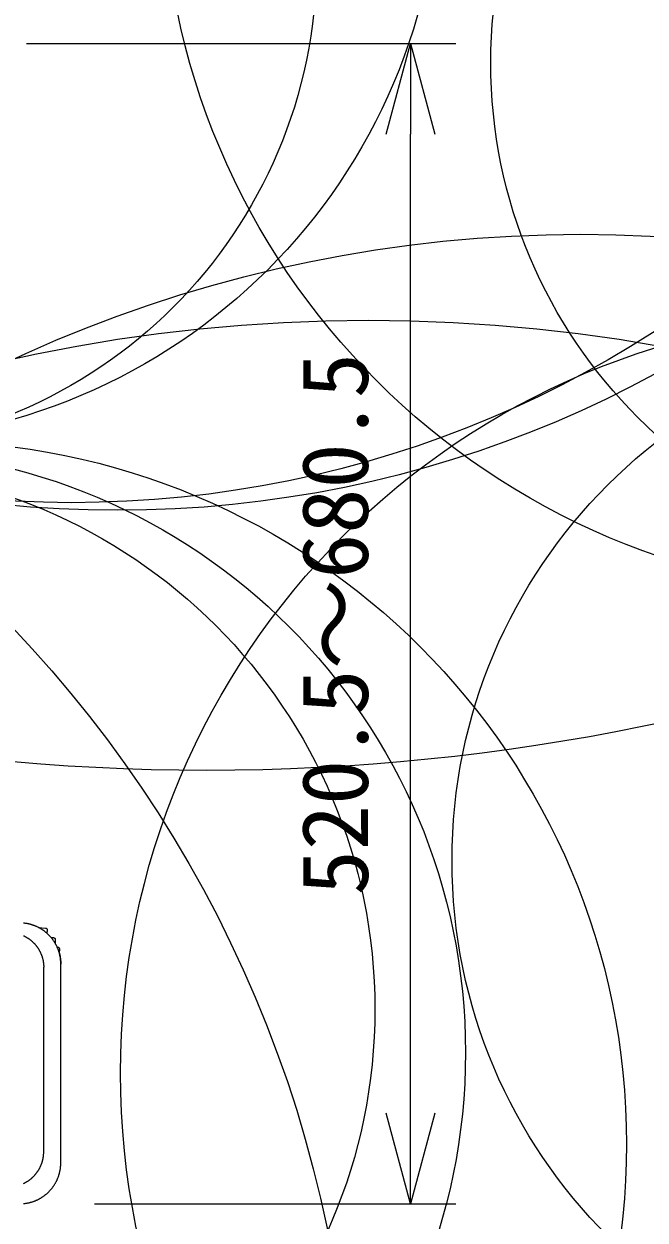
# Model space of a CAD drawing. Units: millimetres, scale not verified. Extents: x -72 to 62, y -56 to 145.
# Drawn here: x -12.88 to 4.26, y 12.91 to 45.92 of the extents above; entities that cross this region are included whole.
import ezdxf
from ezdxf.enums import TextEntityAlignment as Align

# ---------------------------------------------------------------- set-up
doc = ezdxf.new("R2010")
doc.units = ezdxf.units.MM
doc.header["$LTSCALE"] = 0.125
doc.layers.add('0-0_0', color=7, linetype='Continuous')
doc.layers.add('0-4_SUNPO', color=3, linetype='Continuous', lineweight=18)
doc.layers.add('0-5_GAIKEI', color=1, linetype='Continuous', lineweight=18)
doc.styles.add('ＭＳ ゴシック', font='')
doc.styles.get('ＭＳ ゴシック').set_extended_font_data('MS Gothic')

# ---------------------------------------------------------------- blocks, each defined once
blk = doc.blocks.new('_Open30')
at = {"layer": '0-0_0'}
blk.add_line((0, 0), (-1, 0), dxfattribs=at)
blk.add_lwpolyline([(-1, 0.26795), (0, 0), (-1, -0.26795)], dxfattribs=at)
blk = doc.blocks.new('D1')
at = {"layer": '0-4_SUNPO'}
for p, q in [((51.9869, 106.883), (63.8376, 106.883)), ((62.5876, 77.3595), (62.5876, 104.383)), ((53.867, 74.8595), (63.8376, 74.8595))]:
    blk.add_line(p, q, dxfattribs=at)
at = {"layer": '0-4_SUNPO', "xscale": 2.5, "yscale": 2.5}
for p, rotation in [((62.5876, 106.883), 90), ((62.5876, 74.8595), 270)]:
    blk.add_blockref('_Open30', p, dxfattribs=dict(at, rotation=rotation))
at = {"layer": '0-4_SUNPO', "color": 7, "style": 'ＭＳ ゴシック'}
blk.add_text('520.5～680.5', height=1.833, rotation=90, dxfattribs=at).set_placement((61.9626, 83.3712), align=Align.BOTTOM_LEFT)

msp = doc.modelspace()

# ---------------------------------------------------------------- linework, layer by layer
at = {"layer": '0-5_GAIKEI'}
for p, q in [((-12.4605, 20.9766), (-12.4726, 20.983)), ((-12.4485, 20.9702), (-12.4605, 20.9766)), ((-12.3555, 20.9134), (-12.3668, 20.921)), ((-12.3443, 20.9057), (-12.3555, 20.9134)), ((-12.3332, 20.8978), (-12.3443, 20.9057)), ((-12.2431, 20.8267), (-12.2687, 20.8481)), ((-11.8973, 20.2702), (-11.901, 20.2837)), ((-12.3304, 14.7908), (-12.3304, 19.8841))]:
    msp.add_line(p, q, dxfattribs=at)
at = {"layer": '0-5_GAIKEI', "color": 7}
msp.add_line((-11.8582, 14.4923), (-11.8582, 19.9732), dxfattribs=at)
for points in [[(-12.4726, 20.983), (-12.4848, 20.9891), (-12.4971, 20.9952), (-12.5095, 21.0011), (-12.5219, 21.0068), (-12.5345, 21.0124), (-12.5471, 21.0179), (-12.5598, 21.0232), (-12.5725, 21.0283), (-12.5854, 21.0333), (-12.5983, 21.0382), (-12.6113, 21.0429), (-12.6244, 21.0474), (-12.6375, 21.0518), (-12.6507, 21.056), (-12.664, 21.0601), (-12.6773, 21.064), (-12.6908, 21.0677), (-12.7042, 21.0713), (-12.7178, 21.0747), (-12.7314, 21.0779), (-12.7451, 21.081), (-12.7588, 21.0839), (-12.7726, 21.0867), (-12.7865, 21.0893), (-12.8004, 21.0917), (-12.8144, 21.0939), (-12.8284, 21.096), (-12.8425, 21.0979), (-12.8566, 21.0996), (-12.8708, 21.1011), (-12.8851, 21.1025)], [(-12.4761, 20.9842), (-12.2821, 20.9675), (-12.2794, 20.9672), (-12.2743, 20.9663), (-12.2694, 20.9649), (-12.2647, 20.9631), (-12.2603, 20.9608), (-12.2561, 20.9581), (-12.2523, 20.955), (-12.2488, 20.9516), (-12.2457, 20.9478), (-12.2429, 20.9438), (-12.2405, 20.9395), (-12.2386, 20.9349), (-12.2371, 20.9302), (-12.2361, 20.9253), (-12.2356, 20.9202), (-12.2356, 20.915), (-12.2357, 20.9128), (-12.2431, 20.8267)], [(-12.1272, 20.7085), (-12.1332, 20.7156), (-12.1421, 20.7259), (-12.1512, 20.736), (-12.1603, 20.746), (-12.1696, 20.7559), (-12.179, 20.7657), (-12.1885, 20.7753), (-12.1981, 20.7849), (-12.2079, 20.7943), (-12.2177, 20.8037), (-12.2277, 20.8129), (-12.2378, 20.822), (-12.2431, 20.8267)], [(-12.1272, 20.7085), (-12.056, 20.7027), (-12.0557, 20.7026), (-12.0544, 20.7025), (-12.0519, 20.7021), (-12.0495, 20.7017), (-12.047, 20.7011), (-12.0446, 20.7004), (-12.0423, 20.6995), (-12.04, 20.6986), (-12.0378, 20.6976), (-12.0356, 20.6964), (-12.0335, 20.6951), (-12.0314, 20.6938), (-12.0294, 20.6923), (-12.0275, 20.6907), (-12.0257, 20.689), (-12.0239, 20.6872), (-12.0206, 20.6834), (-12.0191, 20.6813), (-12.0177, 20.6793), (-12.0164, 20.6771), (-12.0153, 20.675), (-12.0142, 20.6727), (-12.0133, 20.6704), (-12.0125, 20.6681), (-12.0118, 20.6657), (-12.0112, 20.6633), (-12.0108, 20.6609), (-12.0105, 20.6584), (-12.0103, 20.6559), (-12.0102, 20.6534), (-12.0102, 20.6509), (-12.0103, 20.6496), (-12.0104, 20.649), (-12.0104, 20.6487), (-12.0104, 20.6485), (-12.0104, 20.6485), (-12.0186, 20.5563)], [(-11.9565, 20.4368), (-11.9578, 20.4399), (-11.9636, 20.4524), (-11.9694, 20.4648), (-11.9754, 20.4772), (-11.9816, 20.4894), (-11.9879, 20.5016), (-11.9943, 20.5137), (-12.0009, 20.5257), (-12.0076, 20.5376), (-12.0145, 20.5494), (-12.0186, 20.5563)], [(-11.8984, 20.2745), (-11.889, 20.3848), (-11.8889, 20.3869), (-11.8888, 20.3913), (-11.8893, 20.3955), (-11.8901, 20.3997), (-11.8914, 20.4037), (-11.893, 20.4076), (-11.895, 20.4112), (-11.8974, 20.4146), (-11.9, 20.4178), (-11.903, 20.4207), (-11.9063, 20.4234), (-11.9098, 20.4257), (-11.9135, 20.4276), (-11.9175, 20.4292), (-11.9216, 20.4304), (-11.926, 20.4312), (-11.9276, 20.4314), (-11.9284, 20.4315), (-11.9298, 20.4318), (-11.9317, 20.4321), (-11.934, 20.4326), (-11.9366, 20.433), (-11.9393, 20.4336), (-11.9452, 20.4347), (-11.948, 20.4352), (-11.9506, 20.4357), (-11.953, 20.4362), (-11.9551, 20.4366), (-11.9565, 20.4368)], [(-11.8984, 20.2754), (-11.8984, 20.2751), (-11.8934, 20.2558)], [(-11.8934, 20.2558), (-11.8888, 20.2365), (-11.8845, 20.2172), (-11.8805, 20.198), (-11.8769, 20.1788), (-11.8736, 20.1596), (-11.8706, 20.1404), (-11.8679, 20.1212), (-11.8656, 20.1021), (-11.8635, 20.0829), (-11.8618, 20.0638), (-11.8605, 20.0447), (-11.8594, 20.0256), (-11.8587, 20.0065), (-11.8583, 19.9873), (-11.8582, 19.9778), (-11.8582, 19.9754), (-11.8582, 19.9742), (-11.8582, 19.9736), (-11.8582, 19.9733), (-11.8582, 19.9732)], [(-11.8582, 19.9732), (-11.8583, 19.9879), (-11.8586, 20.0025), (-11.859, 20.0171), (-11.8597, 20.0316), (-11.8605, 20.0461), (-11.8615, 20.0605), (-11.8627, 20.0749), (-11.864, 20.0892), (-11.8656, 20.1034), (-11.8673, 20.1177), (-11.8691, 20.1318)], [(-12.0663, 13.8359), (-12.0585, 13.8471), (-12.0508, 13.8583), (-12.0433, 13.8697), (-12.0359, 13.8811), (-12.0286, 13.8927), (-12.0215, 13.9043), (-12.0145, 13.9161), (-12.0076, 13.9279), (-12.0009, 13.9398), (-11.9943, 13.9518), (-11.9879, 13.9639), (-11.9816, 13.9761), (-11.9754, 13.9884), (-11.9694, 14.0007), (-11.9636, 14.0131), (-11.9578, 14.0257), (-11.9523, 14.0383), (-11.9468, 14.0509), (-11.9416, 14.0637), (-11.9364, 14.0765), (-11.9315, 14.0894), (-11.9266, 14.1024), (-11.922, 14.1155), (-11.9175, 14.1286), (-11.9131, 14.1418), (-11.9089, 14.1551), (-11.9049, 14.1685), (-11.901, 14.1819), (-11.8973, 14.1954), (-11.8937, 14.2089), (-11.8903, 14.2226), (-11.8871, 14.2362), (-11.884, 14.25), (-11.8811, 14.2638), (-11.8784, 14.2777), (-11.8758, 14.2916), (-11.8734, 14.3056), (-11.8712, 14.3196), (-11.8691, 14.3338)], [(-11.8691, 14.3338), (-11.8673, 14.3479), (-11.8656, 14.3621), (-11.864, 14.3764), (-11.8627, 14.3907), (-11.8615, 14.4051), (-11.8605, 14.4195), (-11.8597, 14.434), (-11.859, 14.4485), (-11.8586, 14.4631), (-11.8583, 14.4777), (-11.8582, 14.4923)], [(-12.4605, 13.4888), (-12.4485, 13.4952), (-12.4365, 13.5018), (-12.4247, 13.5086), (-12.4129, 13.5155), (-12.4013, 13.5225), (-12.3897, 13.5297), (-12.3782, 13.537), (-12.3668, 13.5445), (-12.3555, 13.552), (-12.3443, 13.5597), (-12.3332, 13.5676), (-12.3222, 13.5755), (-12.3113, 13.5836), (-12.3005, 13.5919), (-12.2898, 13.6002), (-12.2792, 13.6087), (-12.2687, 13.6173), (-12.2583, 13.626), (-12.248, 13.6349), (-12.2378, 13.6439), (-12.2277, 13.6529), (-12.2178, 13.6622), (-12.2079, 13.6715), (-12.1982, 13.6809), (-12.1886, 13.6905), (-12.179, 13.7002), (-12.1696, 13.71), (-12.1604, 13.7199), (-12.1512, 13.7299), (-12.1422, 13.74), (-12.1332, 13.7502), (-12.1244, 13.7606), (-12.1158, 13.771), (-12.1072, 13.7816), (-12.0988, 13.7922), (-12.0905, 13.803), (-12.0823, 13.8139), (-12.0742, 13.8248), (-12.0663, 13.8359)], [(-12.8851, 13.3629), (-12.8708, 13.3642), (-12.8566, 13.3658), (-12.8425, 13.3675), (-12.8284, 13.3694), (-12.8144, 13.3714), (-12.8004, 13.3737), (-12.7865, 13.3761), (-12.7726, 13.3787), (-12.7588, 13.3814), (-12.7451, 13.3843), (-12.7314, 13.3874), (-12.7178, 13.3907), (-12.7042, 13.3941), (-12.6908, 13.3976), (-12.6773, 13.4014), (-12.664, 13.4053), (-12.6507, 13.4093), (-12.6375, 13.4136), (-12.6244, 13.4179), (-12.6113, 13.4225), (-12.5983, 13.4272), (-12.5854, 13.432), (-12.5725, 13.437), (-12.5598, 13.4422), (-12.5471, 13.4475), (-12.5345, 13.4529), (-12.5219, 13.4585), (-12.5095, 13.4643), (-12.4971, 13.4702), (-12.4848, 13.4762), (-12.4726, 13.4824), (-12.4605, 13.4888)]]:
    msp.add_lwpolyline(points, dxfattribs=at)
at = {"layer": '0-5_GAIKEI'}
for points in [[(-12.4247, 20.9568), (-12.4365, 20.9635), (-12.4485, 20.9702)], [(-12.3668, 20.921), (-12.3782, 20.9284), (-12.3897, 20.9357), (-12.4013, 20.9429), (-12.4129, 20.9499), (-12.4247, 20.9568)], [(-12.2687, 20.8481), (-12.2792, 20.8567), (-12.2898, 20.8652), (-12.3005, 20.8736), (-12.3113, 20.8818), (-12.3222, 20.8899), (-12.3332, 20.8978)], [(-12.8844, 20.7545), (-12.8739, 20.7495), (-12.8634, 20.7444), (-12.853, 20.7391), (-12.8427, 20.7338)], [(-12.8427, 20.7338), (-12.8325, 20.7283), (-12.8223, 20.7227), (-12.8123, 20.717), (-12.8022, 20.7111), (-12.7923, 20.7052), (-12.7825, 20.6991), (-12.7727, 20.6929), (-12.763, 20.6866), (-12.7534, 20.6802), (-12.7439, 20.6737), (-12.7344, 20.6671), (-12.7251, 20.6603), (-12.7158, 20.6535), (-12.7066, 20.6465), (-12.6975, 20.6394), (-12.6885, 20.6322), (-12.6796, 20.625), (-12.6707, 20.6176), (-12.662, 20.6101), (-12.6533, 20.6025), (-12.6447, 20.5948), (-12.6363, 20.587), (-12.6279, 20.5791), (-12.6196, 20.5711), (-12.6114, 20.563), (-12.6033, 20.5548), (-12.5953, 20.5465), (-12.5875, 20.5382), (-12.5797, 20.5297), (-12.572, 20.5211), (-12.5644, 20.5124), (-12.5569, 20.5037), (-12.5495, 20.4948), (-12.5422, 20.4859), (-12.5351, 20.4769), (-12.528, 20.4678), (-12.521, 20.4586), (-12.5142, 20.4493), (-12.5074, 20.4399)], [(-12.0186, 20.5563), (-12.0359, 20.5844), (-12.0433, 20.5958), (-12.0508, 20.6072), (-12.0585, 20.6184), (-12.0663, 20.6296), (-12.0742, 20.6407), (-12.0823, 20.6516), (-12.0905, 20.6625), (-12.0988, 20.6732), (-12.1072, 20.6839), (-12.1158, 20.6945), (-12.1272, 20.7085)], [(-12.5074, 20.4399), (-12.5008, 20.4305), (-12.4943, 20.4209), (-12.4879, 20.4113), (-12.4816, 20.4016), (-12.4754, 20.3919), (-12.4693, 20.382), (-12.4634, 20.3721), (-12.4575, 20.362), (-12.4518, 20.352), (-12.4462, 20.3418), (-12.4408, 20.3316), (-12.4354, 20.3212), (-12.4302, 20.3109), (-12.425, 20.3004), (-12.4201, 20.2899), (-12.4152, 20.2793), (-12.4104, 20.2686), (-12.4058, 20.2579), (-12.4013, 20.2471), (-12.397, 20.2362), (-12.3928, 20.2253), (-12.3887, 20.2143), (-12.3847, 20.2032), (-12.3809, 20.1921), (-12.3771, 20.1809), (-12.3736, 20.1697), (-12.3701, 20.1584), (-12.3668, 20.147), (-12.3637, 20.1356), (-12.3606, 20.1241), (-12.3578, 20.1126), (-12.355, 20.101), (-12.3524, 20.0893), (-12.3499, 20.0777), (-12.3476, 20.0659), (-12.3454, 20.0541), (-12.3434, 20.0423), (-12.3415, 20.0304), (-12.3397, 20.0184)], [(-11.8984, 20.2748), (-11.9049, 20.2971), (-11.9089, 20.3104), (-11.9131, 20.3237), (-11.9175, 20.3369), (-11.922, 20.35), (-11.9266, 20.3631), (-11.9315, 20.3761), (-11.9364, 20.389), (-11.9416, 20.4018), (-11.9468, 20.4146), (-11.9563, 20.4368)], [(-11.8691, 20.1318), (-11.8712, 20.1459), (-11.8734, 20.16), (-11.8758, 20.174), (-11.8784, 20.1879), (-11.8811, 20.2018), (-11.884, 20.2156), (-11.8871, 20.2293), (-11.8903, 20.243), (-11.8937, 20.2566), (-11.8973, 20.2702)], [(-12.3397, 20.0184), (-12.3381, 20.0064), (-12.3367, 19.9944), (-12.3354, 19.9823), (-12.3342, 19.9702), (-12.3332, 19.958), (-12.3324, 19.9458), (-12.3317, 19.9336), (-12.3311, 19.9213), (-12.3308, 19.9089), (-12.3305, 19.8966), (-12.3304, 19.8841)], [(-12.5074, 14.235), (-12.5008, 14.2445), (-12.4943, 14.254), (-12.4879, 14.2636), (-12.4816, 14.2733), (-12.4754, 14.2831), (-12.4693, 14.2929), (-12.4634, 14.3029), (-12.4575, 14.3129), (-12.4518, 14.323), (-12.4462, 14.3331), (-12.4408, 14.3434), (-12.4354, 14.3537), (-12.4302, 14.3641), (-12.425, 14.3745), (-12.4201, 14.3851), (-12.4152, 14.3957), (-12.4104, 14.4063), (-12.4058, 14.4171), (-12.4013, 14.4279), (-12.397, 14.4387), (-12.3928, 14.4497), (-12.3887, 14.4607), (-12.3847, 14.4717), (-12.3809, 14.4829), (-12.3771, 14.494), (-12.3736, 14.5053), (-12.3701, 14.5166), (-12.3668, 14.5279), (-12.3637, 14.5394), (-12.3606, 14.5508), (-12.3578, 14.5624), (-12.355, 14.574), (-12.3524, 14.5856), (-12.3499, 14.5973), (-12.3476, 14.609), (-12.3454, 14.6208), (-12.3434, 14.6327), (-12.3415, 14.6446), (-12.3397, 14.6565)], [(-12.3397, 14.6565), (-12.3381, 14.6685), (-12.3367, 14.6806), (-12.3354, 14.6927), (-12.3342, 14.7048), (-12.3332, 14.717), (-12.3324, 14.7292), (-12.3317, 14.7414), (-12.3311, 14.7537), (-12.3308, 14.7661), (-12.3305, 14.7784)], [(-12.8427, 13.9412), (-12.8325, 13.9467), (-12.8223, 13.9523), (-12.8123, 13.958), (-12.8022, 13.9638), (-12.7923, 13.9698), (-12.7825, 13.9758), (-12.7727, 13.982), (-12.763, 13.9883), (-12.7534, 13.9947), (-12.7439, 14.0013), (-12.7344, 14.0079), (-12.7251, 14.0146), (-12.7158, 14.0215), (-12.7066, 14.0285), (-12.6975, 14.0355), (-12.6885, 14.0427), (-12.6796, 14.05), (-12.6707, 14.0574), (-12.662, 14.0649), (-12.6533, 14.0725), (-12.6447, 14.0802), (-12.6363, 14.088), (-12.6279, 14.0958), (-12.6196, 14.1038), (-12.6114, 14.1119), (-12.6033, 14.1201), (-12.5953, 14.1284), (-12.5875, 14.1368), (-12.5797, 14.1453), (-12.572, 14.1538), (-12.5644, 14.1625), (-12.5569, 14.1713), (-12.5495, 14.1801), (-12.5422, 14.189), (-12.5351, 14.1981), (-12.528, 14.2072), (-12.521, 14.2164), (-12.5142, 14.2256), (-12.5074, 14.235)], [(-12.8844, 13.9205), (-12.8739, 13.9255), (-12.8634, 13.9306), (-12.853, 13.9358), (-12.8427, 13.9412)]]:
    msp.add_lwpolyline(points, dxfattribs=at)
for centre, radius in [((-7.8268, 84.9398), 59.6214), ((-10.3004, 63.6088), 31.1097), ((-11.5656, 62.4583), 29.7486), ((11.1544, 50.3696), 20.2158), ((-17.6163, 50.6058), 16.2164), ((-18.2916, 47.6404), 13.4835), ((13.8554, 44.8555), 13.8489), ((2.493, 2.9022), 37.2143), ((-37.7947, 5.8359), 33.9726), ((-3.3735, -7.7045), 45.4484), ((10.7414, 16.9649), 20.9533), ((13.594, 22.8325), 14.657), ((-15.6587, 14.9987), 19.4103), ((-17.3267, 17.5284), 16.6362), ((-18.1562, 18.7295), 14.9654)]:
    msp.add_circle(centre, radius, dxfattribs=at)

# ---------------------------------------------------------------- block references
at = {"layer": '0-4_SUNPO'}
msp.add_blockref('D1', (-64.7951, -61.4996), dxfattribs=at)

doc.saveas('drawing.dxf')
